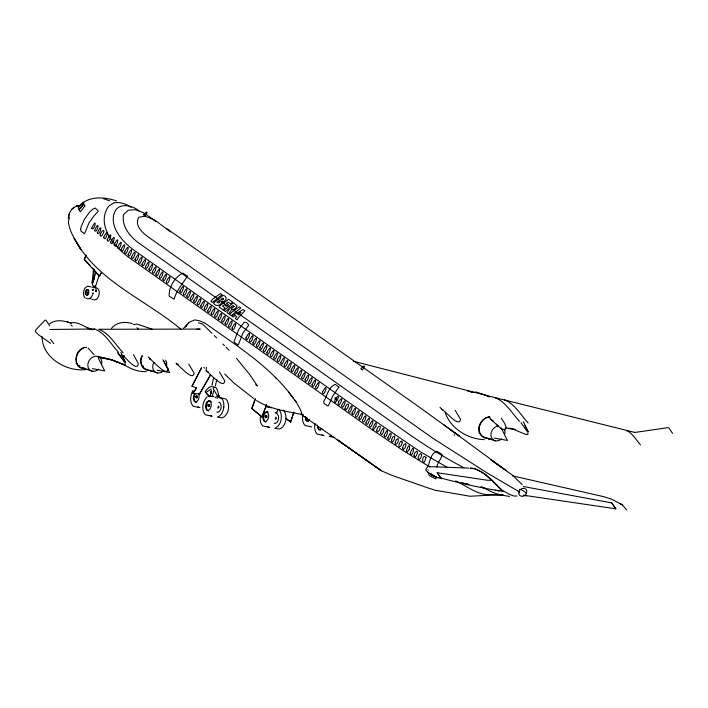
<?xml version="1.0" encoding="UTF-8"?>
<svg xmlns="http://www.w3.org/2000/svg" width="708" height="708" viewBox="0 0 708 708"><rect width="100%" height="100%" fill="white"/><g stroke="black" fill="none" stroke-linecap="round" stroke-linejoin="round"><path stroke-width="1.06" d="M92.624 293.466L93.093 294.059L93.067 292.749M96.465 291.041L95.545 287.66M92.031 282.926L93.66 268.713M93.067 281.819L94.438 269.845M344.991 408.401C347.097 400.763 351.274 404.383 346.212 409.56M307.325 417.968L306.927 420.649L306.325 420.225L306.033 417.047M42.153 336.583C41.684 358.363 68.95 373.514 88.695 369.116M68.924 215.374C69.588 210.798 73.358 206.648 77.933 205.824M68.269 218.63L68.72 216.312M428.305 466.085C429.668 460.952 431.172 453.226 436.809 451.253L442.058 454.518C441.783 458.881 437.19 462.315 436.96 467.023M277.89 409.383L276.846 412.782L275.147 412.587M68.596 217.002L69.225 213.789M68.588 221.206L69.375 217.241M88.907 292.333L88.243 294.386L87.013 295.333L85.686 293.67A2.929 1.602 -80.2 0 1 86.934 289.846L87.562 289.572M94.102 287.882L92.341 287.129M302.953 414.87C302.13 418.455 302.298 422.818 305.086 425.526L311.803 426.933M315.095 423.473C314.272 427.066 314.449 431.42 317.237 434.137L323.954 435.535L321.91 434.942M212.09 384.86L213.692 377.506M210.205 396.206L211.435 390.533M212.285 396.692L213.577 391.028M215.409 385.612L216.852 379.338M206.444 367.434L206.063 370.302L207.24 371.709L208.223 371.558M95.288 286.138L93.323 285.944L92.474 285.103M501.335 418.198L504.662 423.499L506.167 427.287L505.503 429.252M95.978 272.562L92.5 282.404M98.925 275.819L95.562 286.395M219.383 371.895L224.746 380.931C223.693 390.533 207.453 370.311 206.161 371.142M294.024 412.206L290.546 422.048L293.767 412.171M248.411 325.441C248.88 323.733 245.641 321.432 244.136 322.406A1.593 0.938 -53 0 0 243.667 322.901L238.649 329.689L234.215 340.92A1.345 0.69 -88.6 0 0 234.198 341.858L234.268 342.123A0.982 0.504 -88.6 0 0 234.498 342.46L237.87 344.858A1 0.513 -88.6 0 0 238.233 344.831L238.313 344.769A1.345 0.69 -88.6 0 0 238.631 344.044L243.065 332.822L248.083 326.025A1.593 0.938 -53 0 0 248.411 325.441M266.509 405.339L261.907 416.985L251.685 408.428L255.358 398.507M262.172 417.039L251.942 408.481L255.252 399.551M261.907 416.985L266.606 404.321M338.468 401.923C336.751 412.605 346.84 391.082 338.574 401.684M409.445 448.969C410.41 437.509 402.082 460.625 409.436 448.978M92.04 282.828L92.394 282.342M101.607 272.589L99.35 276.182L84.225 259.376L86.128 254.853M84.845 258.5L85.987 255.783M335.45 398.418C343.893 390.073 331.53 411.109 335.45 398.418M375.877 426.411C367.594 438.579 378.24 414.215 375.886 426.402M193.001 390.4C190.461 395.117 189.24 401.958 193.257 406.206L199.966 407.604L197.93 407.012M194.567 393.613C193.257 396.038 192.638 399.569 194.7 401.755L195.753 402.064C199.045 400.834 199.683 396.268 198.585 393.294M195.364 393.745C194.054 396.179 193.434 399.701 195.496 401.887L196.55 402.197M92.615 294.944L90.456 298.369L87.765 298.918M141.998 355.867C137.963 362.08 142.901 371.638 150.671 370.373M92.987 281.722L94.456 278.793M196.55 387.984L192.957 393.391L196.55 387.984L191.992 386.17L201.576 367.479M201.346 368.514L191.992 386.17M78.34 207.577L79.119 206.072L83.429 202.515L83.765 203.886L78.915 209.568L78.34 207.577L83.429 202.515M95.961 290.917C97.527 291.174 95.208 291.315 96.474 290.882M145.184 216.037L147.14 212.418L146.529 211.984L143.414 214.79L145.184 216.037L144.105 214.161M99.35 276.182L101.368 272.562M210.391 374.868L199.567 393.922L210.657 374.921M186.204 326.114L188.647 322.945M87.066 291.997C87.358 295.917 86.403 289.306 86.907 292.731M185.425 327.114L186.602 325.591M188.239 323.468L189.169 322.273L194.7 319.91L199.824 320.848L204.886 323.052C236.277 345.442 270.244 366.417 293.316 398.117M133.272 324.565L137.113 324.096L152.202 329.193M205.639 392.657L211.09 389.179M217.852 396.046L219.285 396.294L217.798 396.48L213.188 388.683L213.161 386.869C217.869 386.081 217.825 393.701 219.153 396.489L217.852 396.046L215.188 397.507M207.143 396.763C202.603 401.215 200.948 409.799 205.409 414.808L212.117 416.216L210.081 415.614M309.741 419.756L307.582 421.384L306.529 421.074L305.723 420.065L305.228 416.552M321.883 428.358L319.733 429.995L318.68 429.685L317.865 428.676L317.379 425.163M517.017 495.989C511.866 497.131 505.928 491.573 500.945 489.936M183.576 328.273L187.399 324.175M427.703 466.74L425.862 469.324L426.048 470.714L433.632 476.086L438.172 478.042M205.134 391.409L208.957 387.418L212.4 386.143M73.721 207.692L71.88 209.187M111.43 328.432C116.386 322.096 124.971 321.308 132.184 323.6M216.958 398.454L219.285 396.294M93.013 281.996L92.394 284.527M79.544 205.798L83.668 202.355M491.91 494.414C479.015 496.441 467.023 485.971 455.58 480.909M83.429 202.364C92.943 195.957 106.138 197.452 116.599 200.904M49.693 323.804C55.985 318.936 64.41 320.742 71.278 323.237M84.42 347.478C73.375 350.141 72.614 369.957 85.801 368.691M45.153 320.034L35.851 329.822L35.4 331.733L38.604 334.822L50.56 343.291M217.71 396.241L219.153 396.489M93.084 329.707L94.642 329.016C105.041 332.875 111.059 344.336 118.413 352.133M86.358 298.431L87.031 298.148M92.421 299.475L93.102 299.192M207.904 410.667C211.435 409.286 212.347 403.631 209.913 400.887L208.869 400.578C205.338 401.958 204.426 407.604 206.851 410.357L208.701 410.808M267.058 411.861C263.526 413.242 262.615 418.888 265.031 421.641L266.084 421.95M331.397 435.526L329.211 436.447L333.884 437.252M70.34 323.052C78.145 320.662 85.349 328.273 92.819 329.574M473.112 392.657L476.05 391.975L484.493 394.807M214.905 387.382L215.365 387.249M150.618 371.585L153.565 370.797M488.688 439.553L490.653 439.031M345.867 409.79L345.088 409.543L344.955 408.658M489.396 416.649L484.838 418.437A11.461 9.284 -54.7 0 0 479.316 425.579C476.847 431.765 481.891 439.385 488.777 438.341M124.493 355.77L122.758 355.478M94.447 287.439C96.031 286.713 92.66 286.182 93.589 287.218M667.971 427.659L634.412 432.508L635.288 432.544L496.786 398.064L353.248 361.213M470.147 468.165C483.741 469.121 492.494 482.095 502.096 490.414M79.278 205.754L76.216 206.161L79.261 205.975M178.319 364.248L176.584 363.947L176.168 362.965M86.659 347.327L84.181 347.628A11.222 9.124 -56.1 0 0 76.172 359.788A11.222 9.124 -56.1 0 0 84.712 368.098M489.803 416.95L487.272 417.251A11.222 9.124 -56.1 0 0 479.236 428.287A11.222 9.124 -56.1 0 0 485.706 437.632L495.512 440.872M196.921 395.949L197.399 395.905L197.603 397.338L196.727 398.002L196.443 397.427M209.072 404.551L209.55 404.516L209.754 405.941L208.869 406.613L208.594 406.029M218.206 406.135L218.692 406.091L218.887 407.525L218.011 408.189L217.728 407.613M266.456 415.702L266.934 415.658L267.137 417.092L266.261 417.755L265.978 417.18M275.633 417.286L276.12 417.242L276.315 418.676L275.439 419.34L275.155 418.764M133.502 324.406L134.467 324.671M480.971 486.608C488.069 489.786 495.131 494.582 503.052 495.016L491.777 494.733M196.302 329.309L200.187 329.096L98.775 329.282C109.413 333.238 115.634 344.893 123.201 352.849M485.715 474.962L492.051 480.263L503.007 491.334C481.413 488.175 459.775 483.104 438.739 477.484L441.429 478.688L437.199 472.732L487.423 480.254L492.051 480.263M49.87 329.468L94.642 329.016M474.387 468.422L479.325 470.758M146.282 371.673C137.494 371.983 129.095 368.31 122.006 363.381M503.158 495.025L495.281 494.865L469.97 496.255L434.889 490.184L428.322 488.042L391.294 475.139L381.258 470.705L336.716 439.332L372.355 464.43M468.793 468.112L429.65 466.625M484.36 439.641C467.908 439.217 450.297 428.411 445.111 412.339M626.757 430.951L627.677 430.986C633.191 434.269 636.359 440.234 640.519 444.951M470.501 468.174L473.528 468.36M192.957 393.391L199.833 393.975M275.757 412.729L276.315 412.392M84.225 259.376L89.996 265.296M93.828 299.971L96.527 299.413C99.545 296.714 100.943 289.006 96.058 287.643M523.318 486.52L611.606 502.875L615.836 508.822L523.221 495.184M524.124 495.388L526.69 495.795M504.361 399.816C514.769 403.675 520.778 415.136 528.133 422.933M501.105 495.025L509.583 496.45M453.97 435.022L454.713 435.154M519.681 489.378L521.69 489.715L526.31 492.998M209.329 395.843L214.002 396.648M266.712 406.994L271.385 407.799M495.131 397.772C505.778 401.728 511.999 413.384 519.557 421.34M96.403 291.2L95.784 291.121M157.291 370.311L169.557 372.55L163.707 360.859M494.104 438.031L507.432 440.456L501.114 427.818M92.421 368.629L104.687 370.859L98.35 358.204M495.458 490.228L499.255 490.971M303.051 414.711C287.174 411.436 270.624 409.41 256.597 400.578M505.848 427.818L514.282 429.641L525.619 434.42L527.938 434.446L527.867 431.499L525.823 428.075M92.208 289.82L93.412 290.032L93.049 289.669M99.377 357.354L112.51 360.213L125.077 365.204L125.201 361.921L120.9 352.31M467.519 390.94L473.148 392.489M92.589 289.944L93.191 289.829M509.353 428.092L515.406 429.429M512.53 475.847L604.057 496.759L612.323 499.494L622.288 504.866L626.695 509.928M198.452 322.813L202.523 323.963L211.922 333.256M276.235 413.454L277.279 413.755C279.713 416.499 278.802 422.154 275.262 423.534L274.208 423.225M206.665 393.692L208.524 395.011L208.984 396.604M268.102 412.171L266.261 411.729C262.73 413.109 261.818 418.755 264.234 421.508L265.288 421.809C268.819 420.428 269.739 414.773 267.305 412.029M218.807 402.294L219.852 402.604C222.285 405.348 221.365 411.003 217.834 412.383L216.781 412.074M308.387 421.526L306.52 420.207L306.06 418.605M320.529 430.128L318.671 428.809L318.211 427.216M267.465 426.765L269.5 427.358L262.792 425.951L261.208 423.986L260.323 420.897L260.261 417.189M461.705 482.573L468.962 484.706L467.068 483.776M91.279 286.979L87.81 286.218C83.296 287.643 82.155 294.74 85.102 298.068M157.38 372.921L147.591 369.682A11.222 9.124 -56.1 0 1 142.29 355.832M82.721 368.001L92.509 371.24M67.313 321.919L70.074 322.839M470.377 391.568L473.289 392.542M103.377 198.691L109.643 200.806M142.034 365.726L143.494 366.222M143.883 212.913L135.228 209.71L128.237 210.188L123.493 214.674C121.475 226.294 129.785 236.348 138.511 242.809L405.914 432.03C424.49 445.102 443.783 457.156 463.89 467.749M505.025 430.092L500.813 428.402L490.449 419.056M91.305 329.547L87.429 328.008L91.323 329.707M487.414 395.976L483.812 394.515L489.697 397.02M430.349 473.82L436.632 477.272L430.827 474.139L435.756 476.935M482.555 487.281L484.184 488.077M447.341 467.457L420.065 451.571L375.718 421.446L132.75 249.296C121.449 240.755 107.395 224.613 115.785 209.869C121.767 202.603 132.6 205.86 139.025 210.763M622.288 504.866L619.633 503.344L621.208 504.246M519.283 491.803L487.458 473.165L432.995 438.349L147.494 236.437C141.786 232.153 134.281 225.011 138.795 217.294L145.193 216.117L154.76 220.1L159.84 223.808M430.083 467.121L403.932 451.102L371.293 429.128L128.245 256.933C113.554 246.313 95.589 223.923 108.82 206.01L114.068 202.833C120.13 201.798 126.201 203.877 131.122 207.338M439.978 407.304L442.58 409.976M148.131 356.876L150.733 359.549M490.918 419.419L489.732 418.003L489.706 416.667M480.192 471.28L485.361 474.413M479.042 470.793L479.635 471.165M148.406 215.967L155.733 221.498M145.83 214.25L147.547 215.4M255.632 384.692L257.385 385.878L249.906 374.806L236.437 358.292M433.181 475.767L429.862 473.475L433.632 476.086M506.406 470.714L490.874 459.819L512.512 475.227L522.168 484.644M374.134 465.687L381.258 470.705L300.944 414.277L301.962 413.853L300.404 409.64L296.537 402.631L288.466 391.966M337.291 399.569L335.017 397.967L337.052 400.091M167.106 228.826L418.729 406.737L459.607 436.287L443.712 424.756M180.947 329.264C147.087 300.794 101.757 283.138 77.561 244.313C73.659 237.277 69.18 229.994 68.419 221.825M449.607 429.021L503.715 468.811M160.672 224.418L170.61 231.95M75.951 363.142L77.163 364.045M479.024 432.765L480.228 433.677M286.66 418.932L290.802 422.092M285.581 418.26L290.546 422.048M253.738 398.56L234.038 383.125L224.71 373.983M491.856 419.862L493.476 421.313M276.43 378.532L275.253 377.373M523.371 421.658L527.991 431.526L524.982 425.747M442.111 409.613C443.42 408.861 459.439 428.862 460.519 419.295L455.164 410.259M149.839 359.115C151.114 358.372 167.194 378.355 168.23 368.788L162.875 359.752M136.998 327.724L138.37 328.981M176.265 363.832C177.558 363.337 193.116 382.497 194.081 373.081L188.735 364.045M70.995 324.954L72.287 326.193M122.634 355.496C124.661 355.903 136.839 372.789 138.352 363.726L133.493 354.637M214.276 335.574L216.621 337.902M222.887 344.097L224.454 345.646M226.02 347.194L229.153 350.292M93.969 354.628L88.084 348.071M92.049 267.633L99.589 276.209M283.395 410.109C288.112 415.437 286.333 426.402 279.483 429.083L274.81 428.269C281.66 425.596 283.439 414.623 278.722 409.304M211.533 402.038L209.674 400.719C206.143 402.1 205.223 407.746 207.648 410.498M90.181 297.891L91.173 299.112M87.81 289.687L88.535 291.174L87.88 294.324L86.659 295.271L85.332 293.608A2.929 1.602 -80.2 0 1 86.571 289.776L88.173 289.749L88.889 291.236M50.534 339.433L53.808 343.566M427.871 469.608L428.225 470.05M294.51 399.684L296.67 402.533M117.599 352.726L124.36 361.779M672.6 433.393L668.759 427.836M49.781 325.777L45.94 320.211M118.192 353.026L124.484 361.797M520.955 422.623L527.15 431.376M611.606 502.875L615.827 508.848M437.199 472.732L441.42 478.714M208.745 396.692L205.674 391.984M122.599 357.629L125.201 361.921L121.21 354.221M203.895 367.266L204.373 368.063M496.715 424.216L497.228 425.304M149.556 358.133L149.981 359.098M441.42 408.569L441.827 409.525M210.736 391.524L211.32 393.577M486.219 474.935L486.361 475.572M436.349 477.174L435.739 478.944L429.269 475.466L427.942 472.165M165.583 360.151A8.009 6.514 -56.1 0 1 166.327 366.549M163.557 370.868A8.009 6.514 -56.1 0 1 154.698 371.656A8.009 6.514 -56.1 0 1 153.919 362.399M98.005 356.451A8.009 6.514 -56.1 0 1 101.456 364.868M98.686 369.187A8.009 6.514 -56.1 0 1 87.872 366.063A8.009 6.514 -56.1 0 1 97.173 356.248M79.924 365.806A13.479 10.912 -54.7 0 1 78.004 365.655M504.229 428.915A8.009 6.514 -56.1 0 1 504.485 434.553M501.689 438.854A8.009 6.514 -56.1 0 1 491.078 436.588A8.009 6.514 -56.1 0 1 498.459 425.853M94.518 230.542C97.35 234.658 100.58 217.206 94.518 230.542M97.341 232.897C100.111 237.074 103.439 219.436 97.341 232.897M100.155 235.251C101.12 238.543 103.377 232.728 104.041 231.507C103.518 228.312 99.793 233.578 100.155 235.251M80.694 229.242L80.924 231.056L84.5 233.746L89.04 222.79L94.261 215.551L98.04 211.577L98.217 210.887L95.208 208.002L92.819 209.152L89.438 212.258L84.5 219.17L81.084 226.896L80.694 229.242M91.73 228.206C94.306 232.259 98.014 214.798 91.73 228.206M421.658 454.766L421.472 455.979A11.779 8 -72.5 0 1 420.26 458.625L418.773 459.74L418.109 457.324A11.779 8 -72.5 0 1 419.322 454.678L420.862 453.527L421.658 454.766M425.995 457.386C422.517 471.121 420.729 452.589 425.995 457.386M236.853 305.759C236.507 308.13 233.808 309.874 231.507 309.759L228.728 313.892L227.038 312.697L229.578 308.954L228.896 308.476L225.498 311.609L223.87 310.449L233.534 302.767L236.853 305.759M187.399 276.209C182.885 283.457 176.425 290.457 174.141 299.157L169.23 296.218C168.424 287.705 175.097 276.483 183 273.084L187.399 276.209M338.866 386.984L332.645 396.285L328.662 405.038A2.08 1.071 -88.6 0 1 327.733 405.976L324.131 403.427A2.08 1.071 -88.6 0 1 323.768 401.569L323.813 401.356C326.999 396.055 328.654 386.595 335.265 384.426L338.866 386.984M195.727 396.436L195.921 397.869L196.408 397.825L196.603 395.772L195.727 396.436M207.869 405.038L208.072 406.472L208.55 406.436L208.754 404.374L207.869 405.038M265.261 416.189L265.456 417.614L265.942 417.578L266.137 415.516L265.261 416.189M376.674 430.322C376.674 435.854 383.019 425.163 379.099 426.251A3.266 2 -53.2 0 0 377.798 427.473L376.674 430.322M380.453 432.836C382.931 440.066 386.648 419.499 380.453 432.836M402.259 442.102L402.038 443.305A11.868 7.31 -71.6 0 1 400.834 445.952L399.108 447.031L398.967 444.704A11.886 7.08 -71.3 0 1 400.17 442.058L401.578 440.88L402.259 442.102M402.604 447.845L403.224 449.642L404.657 448.474A11.868 7.31 -71.6 0 0 405.861 445.828L405.693 443.491L403.967 444.571A11.868 7.31 -71.6 0 0 402.764 447.226L402.604 447.845M410.251 452.89C412.56 460.412 416.251 439.305 410.251 452.89M414.074 455.412L414.87 457.244L416.118 456.04A11.877 7.328 -71.4 0 0 417.331 453.394C418.348 448.633 413.808 452.89 414.074 455.412M384.161 435.34C386.055 442.872 390.612 421.543 384.161 435.34M387.816 437.836C390.135 445.013 393.834 424.419 387.816 437.836M391.48 440.332L392.046 442.119L393.453 440.951A11.886 7.08 -71.3 0 0 394.657 438.305L394.657 435.995L392.843 437.066A11.886 7.08 -71.3 0 0 391.639 439.712L391.489 440.288M395.144 442.827L395.71 444.615L397.117 443.447A11.886 7.08 -71.3 0 0 398.321 440.801L398.223 438.473L396.507 439.562A11.886 7.08 -71.3 0 0 395.303 442.208L395.144 442.827M103.704 237.136C105.067 244.455 111.085 223.631 103.704 237.136M107.191 239.596C108.554 246.924 114.563 226.091 107.191 239.596M110.669 242.065C112.032 249.393 118.041 228.551 110.669 242.065M114.156 244.526C115.519 251.853 121.519 231.02 114.156 244.526M117.634 246.995C118.997 254.322 124.997 233.481 117.634 246.995M121.112 249.455C122.475 256.783 128.475 235.941 121.112 249.455M124.59 251.915C125.953 259.252 131.953 238.41 124.59 251.915M128.068 254.384C129.431 261.712 135.432 240.87 128.068 254.384M131.546 256.845C132.909 264.173 138.91 243.331 131.546 256.845M135.024 259.314C136.387 266.642 142.388 245.8 135.024 259.314M138.502 261.774C139.865 269.102 145.866 248.26 138.502 261.774M141.981 264.243C143.343 271.571 149.344 250.729 141.981 264.243M145.459 266.704C146.822 274.031 152.822 253.19 145.459 266.704M148.937 269.164C150.3 276.501 156.3 255.659 148.937 269.164M152.415 271.633C153.778 278.961 159.778 258.119 152.415 271.633M155.893 274.093C157.256 281.421 163.256 260.579 155.893 274.093M159.371 276.562C160.734 283.89 166.734 263.049 159.371 276.562M162.849 279.023C164.212 286.351 170.212 265.509 162.849 279.023M166.327 281.492C167.69 288.82 173.69 267.978 166.327 281.492M179.885 291.094C181.248 298.422 187.248 277.58 179.885 291.094M183.337 293.537C184.7 300.865 190.7 280.023 183.337 293.537M186.815 295.997C188.178 303.325 194.178 282.483 186.815 295.997M190.293 298.466C191.656 305.794 197.656 284.952 190.293 298.466M193.771 300.927C195.134 308.254 201.134 287.413 193.771 300.927M197.249 303.396C198.612 310.724 204.612 289.882 197.249 303.396M200.727 305.856C202.09 313.184 208.09 292.342 200.727 305.856M204.205 308.316C205.568 315.644 211.568 294.811 204.205 308.316M207.683 310.785C209.046 318.113 215.046 297.272 207.683 310.785M211.161 313.246C212.524 320.574 218.524 299.732 211.161 313.246M214.639 315.715C216.002 323.043 222.002 302.201 214.639 315.715M218.117 318.175C219.48 325.503 225.48 304.661 218.117 318.175M221.595 320.636C222.958 327.972 228.958 307.13 221.595 320.636M225.073 323.105C226.436 330.432 232.436 309.591 225.073 323.105M228.551 325.565C229.914 332.893 235.914 312.051 228.551 325.565M232.029 328.034C233.392 335.362 239.393 314.52 232.029 328.034M245.941 337.884C247.304 345.212 253.305 324.379 245.941 337.884M249.42 340.353C250.782 347.681 256.783 326.839 249.42 340.353M252.898 342.814C254.261 350.141 260.261 329.3 252.898 342.814M256.376 345.283C257.739 352.611 263.739 331.769 256.376 345.283M259.854 347.743C261.217 355.071 267.217 334.229 259.854 347.743M263.332 350.203C264.695 357.54 270.695 336.698 263.332 350.203M266.81 352.673C268.173 360 274.173 339.159 266.81 352.673M270.288 355.133C271.651 362.461 277.651 341.619 270.288 355.133M273.766 357.602C275.129 364.93 281.129 344.088 273.766 357.602M277.244 360.062C278.607 367.39 284.607 346.548 277.244 360.062M280.722 362.531C282.085 369.859 288.085 349.017 280.722 362.531M284.2 364.992C285.563 372.32 291.563 351.478 284.2 364.992M287.678 367.452C289.041 374.78 295.041 353.947 287.678 367.452M291.156 369.921C292.519 377.249 298.519 356.407 291.156 369.921M294.634 372.381C295.997 379.709 301.997 358.868 294.634 372.381M298.112 374.851C299.475 382.178 305.475 361.337 298.112 374.851M301.59 377.311C302.953 384.639 308.954 363.797 301.59 377.311M305.068 379.771C306.431 387.108 312.432 366.266 305.068 379.771M308.546 382.24C309.909 389.568 315.91 368.726 308.546 382.24M312.024 384.701C313.387 392.028 319.388 371.187 312.024 384.701M315.502 387.17C316.865 394.498 322.866 373.656 315.502 387.17M322.459 392.099C323.821 399.427 329.822 378.585 322.459 392.099M341.548 405.622C342.938 412.826 348.894 392.152 341.548 405.622M348.504 410.551C349.876 417.879 355.832 397.029 348.504 410.551M351.982 413.012C353.354 420.348 359.301 399.489 351.982 413.012M355.46 415.472C356.832 422.818 362.779 401.949 355.46 415.472M358.938 417.941C360.31 425.278 366.248 404.41 358.938 417.941M362.416 420.402C364.381 427.366 369.187 407.268 362.416 420.402M365.886 422.871C367.85 429.862 372.691 409.666 365.886 422.871M369.364 425.331C370.85 432.65 376.541 411.826 369.364 425.331M95.792 291.05L96.492 290.926L95.792 291.05M223.834 406.923C223.224 410.914 221.754 415.923 217.383 417.118L222.055 417.932C228.905 415.251 230.684 404.277 225.958 398.958L219.259 397.56L221.285 398.153L222.878 400.126L223.772 403.215L223.834 406.923M518.973 492.759L518.752 493.733C519.442 496.839 523.725 497.06 525.601 494.91L526.894 490.91C525.663 486.369 518.76 488.37 518.973 492.759M221.861 302.121C220.657 305.785 215.71 307.06 213.435 303.059L223.1 295.378C228.525 296.298 225.879 302.404 221.772 301.546L221.861 302.121M234.021 306.484L232.587 307.679L231.003 306.953L233.047 305.467L234.021 306.484M223.56 299.05L222.347 300.05L220.896 299.351L222.622 298.095L223.56 299.05M219.746 301.953L218.551 303.024L216.878 302.272L218.772 300.891L219.746 301.953M364.47 366.399L362.496 370.019L360.744 368.771L363.859 365.965L364.47 366.399M238.392 317.609L237.065 319.804L235.383 318.609L236.667 316.538L235.144 315.449L233.162 317.034L231.746 316.034L243.101 309.546L244.888 310.812L238.392 317.609M84.863 206.055L80.261 211.851L79.084 209.94L83.898 204.214L84.863 206.055M212.542 299.298L210.825 301.21L212.444 302.36L222.108 294.678L220.489 293.528L212.542 299.298M220.684 305.068L218.967 306.98L223.17 309.962L225.056 307.936L222.507 306.13L224.294 304.821L226.348 306.281L228.542 304.688L226.489 303.228L228.073 302.077L230.516 303.812L232.728 302.201L228.631 299.298L220.684 305.068M231.277 312.573L229.56 314.485L231.18 315.635L240.844 307.945L239.224 306.794L231.277 312.573M240.862 312.308L238.437 314.786L237.463 314.095L240.862 312.308M124.608 365.001L111.2 359.655L97.35 356.531L111.643 359.655L124.608 365.001M80.969 249.588L74.225 238.419L80.969 249.588"/></g></svg>
